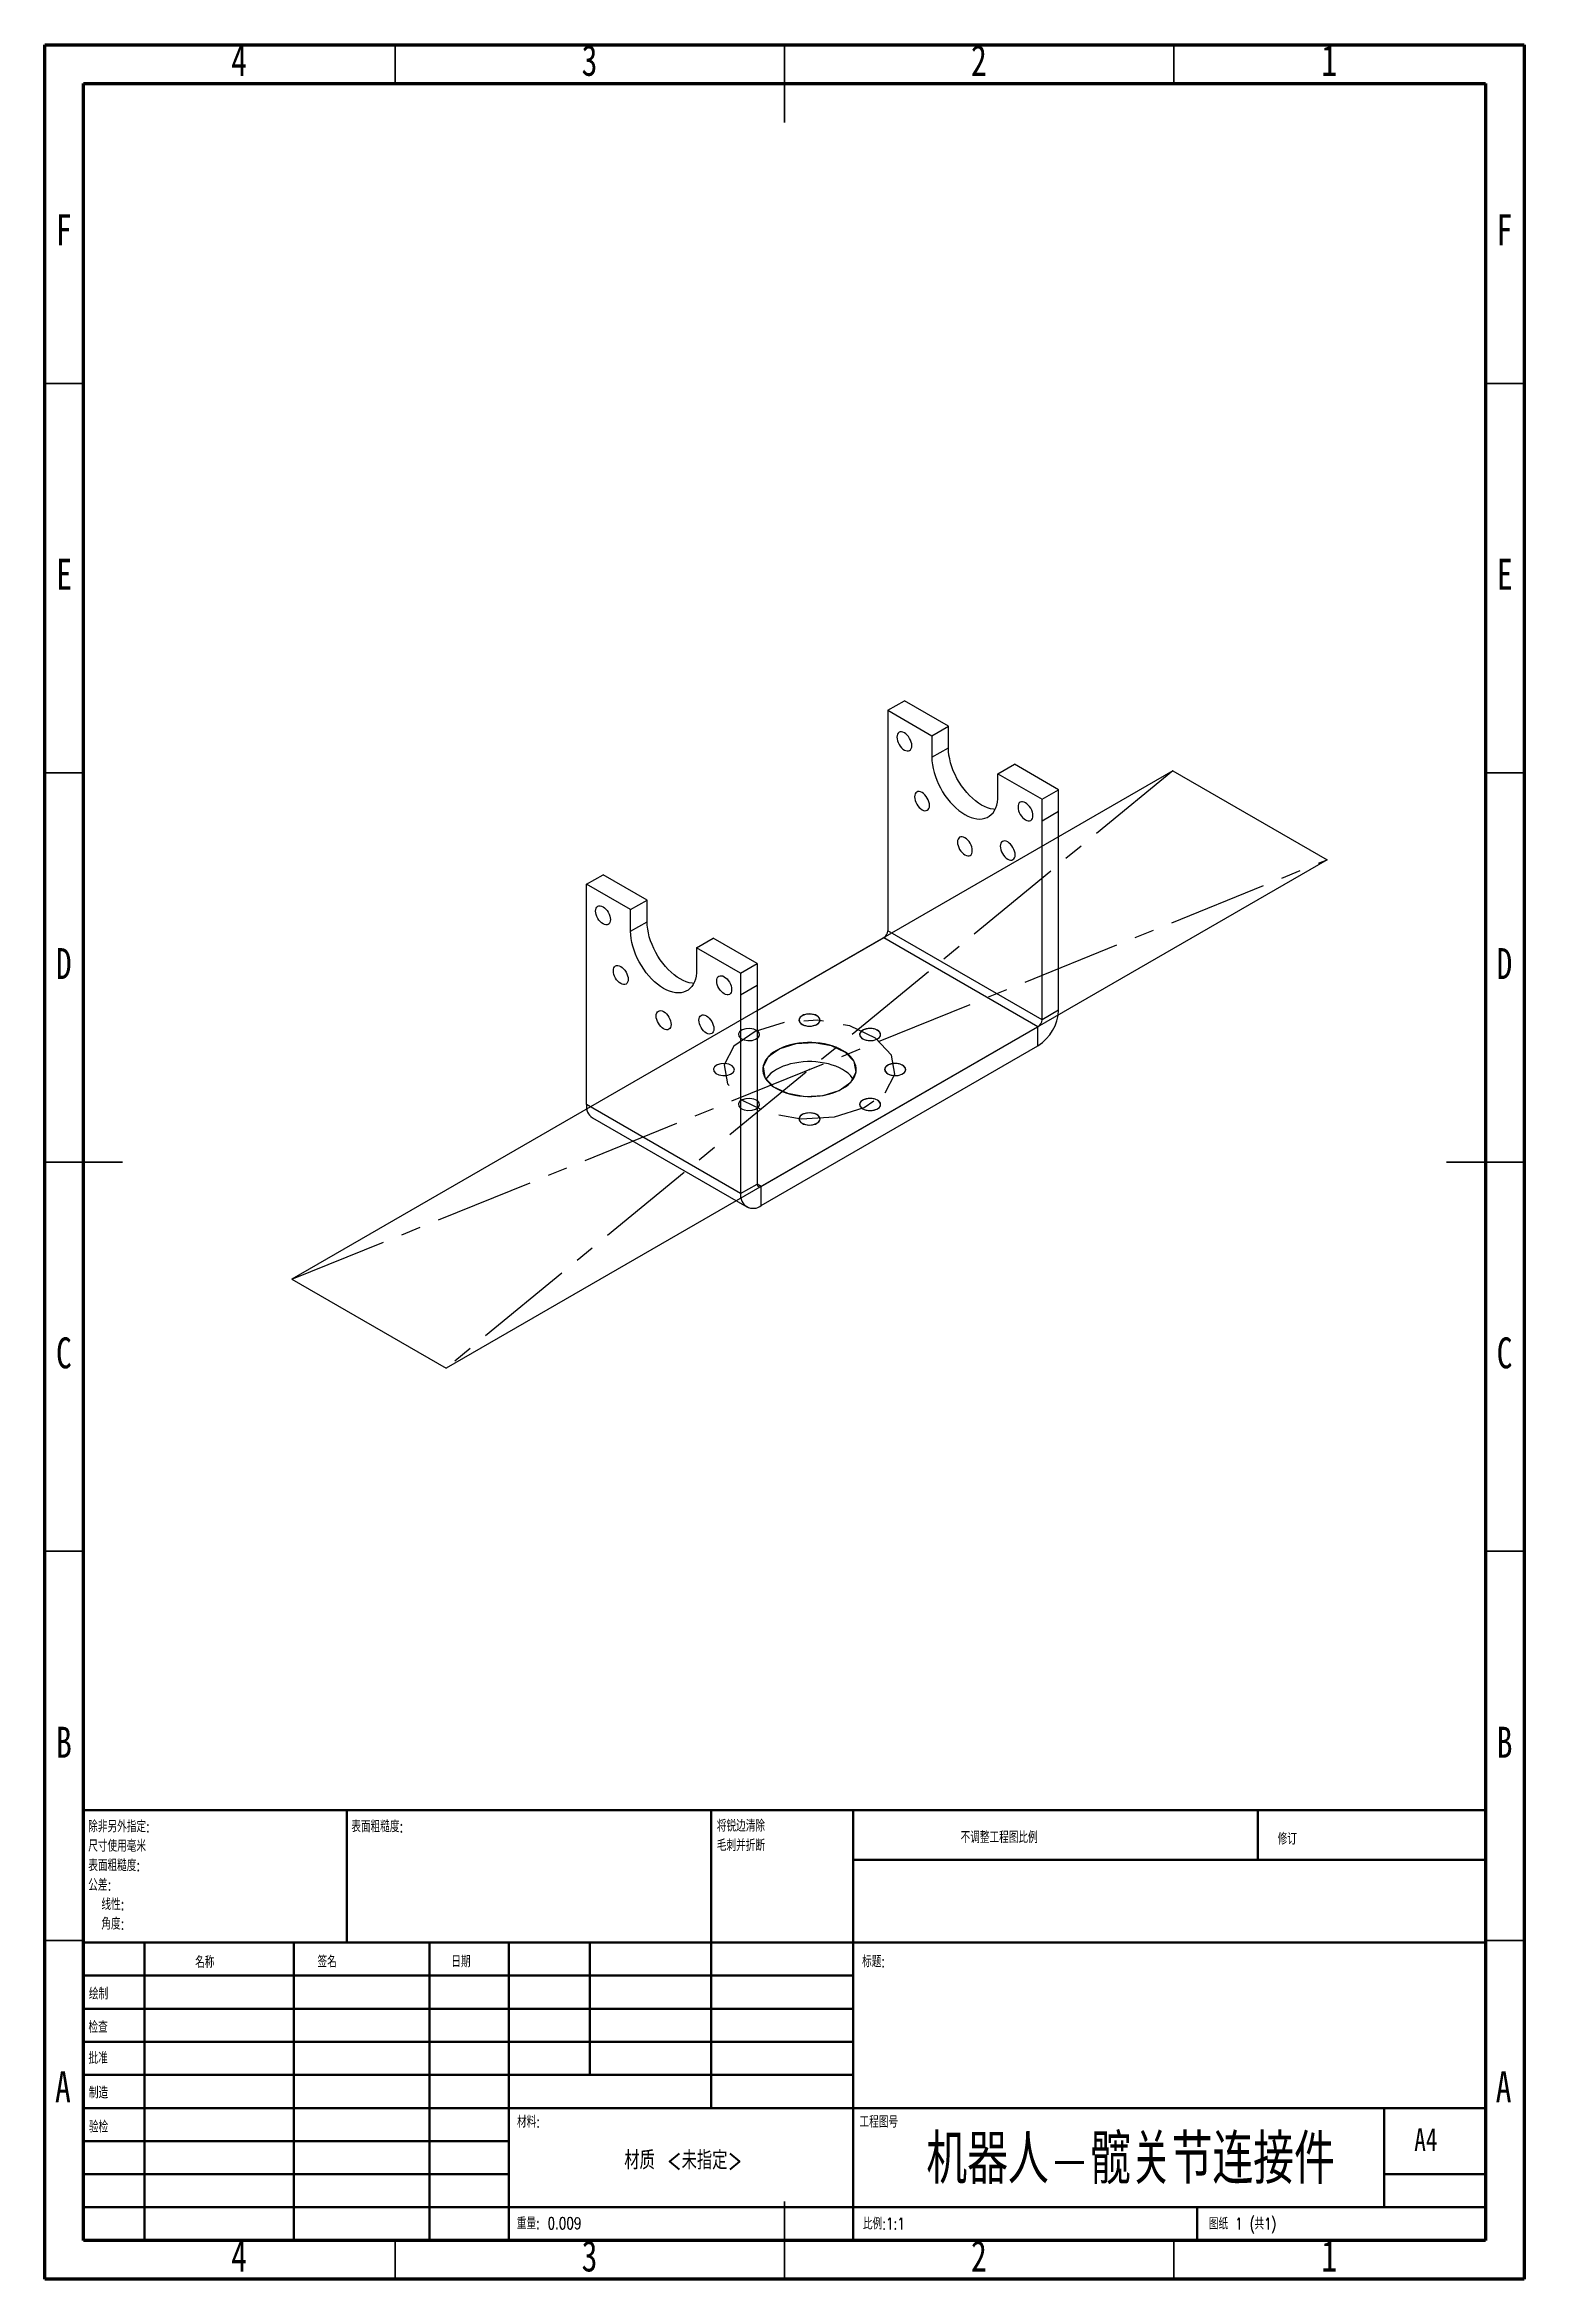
# Model space of a CAD drawing. Header units: millimetres. Extents: x 15 to 205, y 5 to 292.
import ezdxf

# ---------------------------------------------------------------- set-up
doc = ezdxf.new("R2010")
doc.units = ezdxf.units.MM
doc.header["$PDSIZE"] = -1
doc.linetypes.add('CENTERX2', pattern=[20.32, 12.7, -2.54, 2.54, -2.54])
doc.styles.add('SLDTEXTSTYLE0', font='TXT', dxfattribs={"width": 0.75})
doc.styles.add('SLDTEXTSTYLE1', font='TXT', dxfattribs={"width": 0.75, "bigfont": 'bigfont'})
doc.styles.add('SLDTEXTSTYLE2', font='TXT', dxfattribs={"width": 0.694444, "bigfont": 'bigfont'})

# ---------------------------------------------------------------- blocks, each defined once
blk = doc.blocks.new('SW_NOTE_0')
at = {"color": 0, "linetype": 'Continuous', "lineweight": 0, "char_height": 1.5, "attachment_point": 1, "style": 'SLDTEXTSTYLE1'}
for s, insert in [('\\M+18F9C\\M+194F1另\\M+18A4F\\M+18E77\\M+192E8:', (0, 1.93)), ('\\M+18EDA\\M+190A1\\M+18E67\\M+19770\\M+19F7C\\M+195C4', (0, -0.57)), ('\\M+1955C\\M+196CA\\M+19165糙\\M+19378:', (0, -3.07)), ('\\M+18CF6\\M+18DB7:', (0, -5.57)), ('线\\M+190AB:', (1.69, -8.07)), ('\\M+18A70\\M+19378:', (1.69, -10.57))]:
    blk.add_mtext(s, dxfattribs=dict(at, insert=insert))
blk = doc.blocks.new('SW_NOTE_1')
at = {"color": 0, "linetype": 'Continuous', "lineweight": 0, "char_height": 1.5, "attachment_point": 1, "style": 'SLDTEXTSTYLE1'}
for s, insert in [('\\M+18FAB锐边\\M+190B4\\M+18F9C', (0, 1.93)), ('\\M+196D1\\M+18E68\\M+19BF3\\M+190DC\\M+19266', (0, -0.57))]:
    blk.add_mtext(s, dxfattribs=dict(at, insert=insert))

msp = doc.modelspace()

# ---------------------------------------------------------------- linework, layer by layer
at = {"color": 7, "linetype": 'Continuous', "lineweight": 70}
for p, q in [((15, 5), (15, 292)), ((15, 292), (205, 292)), ((205, 292), (205, 5)), ((20, 10), (20, 287)), ((20, 287), (200, 287)), ((200, 287), (200, 10)), ((200, 10), (20, 10)), ((205, 5), (15, 5))]:
    msp.add_line(p, q, dxfattribs=at)
at = {"color": 7, "linetype": 'Continuous', "lineweight": 35}
for p, q in [((60, 287), (60, 292)), ((110, 292), (110, 282)), ((110, 287), (110, 292)), ((160, 287), (160, 292)), ((20, 248.5), (15, 248.5)), ((200, 248.5), (205, 248.5)), ((20, 198.5), (15, 198.5)), ((200, 198.5), (205, 198.5)), ((15, 148.5), (25, 148.5)), ((20, 148.5), (15, 148.5)), ((205, 148.5), (195, 148.5)), ((200, 148.5), (205, 148.5)), ((20, 98.5), (15, 98.5)), ((200, 98.5), (205, 98.5)), ((20, 48.5), (15, 48.5)), ((200, 48.5), (205, 48.5)), ((110, 5), (110, 15)), ((60, 10), (60, 5)), ((110, 10), (110, 5)), ((160, 10), (160, 5))]:
    msp.add_line(p, q, dxfattribs=at)
at = {"color": 7, "linetype": 'Continuous', "lineweight": 25}
for p, q in [((123.27, 206.52), (125.39, 207.74)), ((131.05, 204.48), (125.39, 207.74)), ((123.27, 206.52), (123.27, 203.74)), ((123.27, 206.52), (128.93, 203.25)), ((128.93, 203.25), (131.05, 204.48)), ((131.05, 201.7), (131.05, 204.48)), ((123.27, 203.74), (123.27, 178.21)), ((128.93, 203.25), (128.93, 200.48)), ((128.93, 200.48), (131.05, 201.7)), ((137.41, 198.35), (139.53, 199.58)), ((137.41, 198.35), (143.07, 195.09)), ((137.41, 195.58), (137.41, 198.35)), ((145.19, 196.31), (139.53, 199.58)), ((143.07, 195.09), (145.19, 196.31)), ((145.19, 193.54), (145.19, 196.31)), ((143.07, 192.31), (143.07, 195.09)), ((143.07, 192.31), (145.19, 193.54)), ((143.07, 166.78), (143.07, 192.31)), ((145.19, 168.01), (145.19, 193.54)), ((84.58, 184.18), (86.7, 185.4)), ((84.58, 181.4), (84.58, 184.18)), ((90.23, 180.91), (84.58, 184.18)), ((92.35, 182.14), (86.7, 185.4)), ((84.58, 155.88), (84.58, 181.4)), ((90.23, 180.91), (92.35, 182.14)), ((90.23, 178.14), (90.23, 180.91)), ((92.35, 179.36), (92.35, 182.14)), ((90.23, 178.14), (92.35, 179.36)), ((143.07, 166.78), (123.27, 178.21)), ((98.72, 176.02), (100.84, 177.24)), ((98.72, 176.02), (98.72, 173.24)), ((104.37, 172.75), (98.72, 176.02)), ((106.5, 173.98), (100.84, 177.24)), ((122.75, 177.31), (106.5, 167.93)), ((142.55, 165.88), (122.75, 177.31)), ((104.37, 172.75), (106.5, 173.98)), ((104.37, 172.75), (104.37, 169.97)), ((106.5, 173.98), (106.5, 171.2)), ((104.37, 169.97), (106.5, 171.2)), ((104.37, 169.97), (104.37, 144.45)), ((106.5, 171.2), (106.5, 145.67)), ((145.19, 168.01), (143.07, 166.78)), ((107.02, 145.37), (142.55, 165.88)), ((142.55, 163.43), (142.55, 165.88)), ((107.02, 142.92), (142.55, 163.43)), ((104.37, 144.45), (84.58, 155.88)), ((85.35, 154.17), (105.15, 142.74)), ((104.37, 144.45), (106.5, 145.67)), ((107.02, 145.37), (106.5, 145.67)), ((107.02, 142.92), (107.02, 145.37))]:
    msp.add_line(p, q, dxfattribs=at)
at = {"color": 7, "linetype": 'Continuous'}
for p, q in [((159.88, 198.75), (46.75, 133.44)), ((159.88, 198.75), (179.68, 187.32)), ((179.68, 187.32), (66.54, 122.01)), ((46.75, 133.44), (66.54, 122.01))]:
    msp.add_line(p, q, dxfattribs=at)
at = {"color": 7, "linetype": 'CENTERX2'}
for p, q in [((159.88, 198.75), (66.54, 122.01)), ((46.75, 133.44), (179.68, 187.32))]:
    msp.add_line(p, q, dxfattribs=at)
at = {"color": 7, "linetype": 'Continuous', "lineweight": 50}
for p, q in [((20, 65.25), (200, 65.25)), ((20, 65.25), (20, 10)), ((53.8, 48.25), (53.8, 65.25)), ((100.6, 65.25), (100.6, 27)), ((118.8, 65.25), (118.8, 10)), ((170.8, 58.88), (170.8, 65.25)), ((200, 58.88), (118.8, 58.88)), ((200, 48.25), (20, 48.25)), ((27.8, 48.25), (27.8, 10)), ((46.99, 48.25), (46.99, 10)), ((64.4, 48.25), (64.4, 10)), ((74.6, 10), (74.6, 48.25)), ((85, 31.25), (85, 48.25)), ((118.8, 44), (20, 44)), ((118.8, 39.75), (20, 39.75)), ((118.8, 35.5), (20, 35.5)), ((118.8, 31.25), (20, 31.25)), ((74.6, 27), (20, 27)), ((74.6, 27), (200, 27)), ((187, 14.25), (187, 27)), ((74.6, 22.75), (20, 22.75)), ((74.6, 18.5), (20, 18.5)), ((200, 18.5), (187, 18.5)), ((20, 14.25), (200, 14.25)), ((163, 10), (163, 14.25))]:
    msp.add_line(p, q, dxfattribs=at)
at = {"color": 7, "linetype": 'Continuous', "lineweight": 25, "flags": 128}
for points in [[(125.39, 201.41), (125.58, 201.33), (125.76, 201.29), (125.92, 201.29), (126.06, 201.35), (126.18, 201.45), (126.27, 201.59), (126.33, 201.76), (126.34, 201.97), (126.33, 202.19), (126.27, 202.43), (126.18, 202.67), (126.06, 202.91), (125.92, 203.13), (125.76, 203.32), (125.58, 203.49), (125.39, 203.62), (125.2, 203.7), (125.02, 203.75), (124.86, 203.74), (124.71, 203.69), (124.6, 203.59), (124.51, 203.45), (124.45, 203.27), (124.44, 203.07), (124.45, 202.84), (124.51, 202.6), (124.6, 202.36), (124.71, 202.13), (124.86, 201.91), (125.02, 201.71), (125.2, 201.54), (125.39, 201.41)], [(137.03, 193.78), (136.82, 193.8), (136.45, 193.87), (136.07, 193.98), (135.68, 194.15), (135.29, 194.35), (134.9, 194.6), (134.51, 194.88), (134.13, 195.21), (133.76, 195.57), (133.4, 195.96), (133.06, 196.37), (132.73, 196.82), (132.43, 197.28), (132.15, 197.76), (131.9, 198.25), (131.68, 198.75), (131.49, 199.26), (131.33, 199.76), (131.21, 200.27), (131.12, 200.76), (131.06, 201.24), (131.05, 201.7)], [(128.93, 200.48), (128.94, 200.01), (129, 199.53), (129.09, 199.04), (129.21, 198.54), (129.37, 198.03), (129.56, 197.53), (129.78, 197.03), (130.03, 196.54), (130.31, 196.06), (130.61, 195.59), (130.93, 195.15), (131.28, 194.73), (131.64, 194.34), (132.01, 193.98), (132.39, 193.66), (132.78, 193.37), (133.17, 193.13), (133.56, 192.92), (133.95, 192.76), (134.33, 192.64), (134.7, 192.57), (135.06, 192.55), (135.4, 192.57), (135.72, 192.64), (136.03, 192.76), (136.3, 192.92), (136.55, 193.12), (136.78, 193.36), (136.97, 193.65), (137.12, 193.97), (137.25, 194.33), (137.34, 194.72), (137.39, 195.14), (137.41, 195.58)], [(127.67, 193.75), (127.85, 193.66), (128.03, 193.62), (128.2, 193.63), (128.34, 193.68), (128.46, 193.78), (128.55, 193.92), (128.6, 194.09), (128.62, 194.3), (128.6, 194.52), (128.55, 194.76), (128.46, 195), (128.34, 195.24), (128.2, 195.46), (128.03, 195.66), (127.85, 195.82), (127.67, 195.95), (127.48, 196.04), (127.3, 196.08), (127.14, 196.07), (126.99, 196.02), (126.87, 195.92), (126.79, 195.78), (126.73, 195.61), (126.71, 195.4), (126.73, 195.18), (126.79, 194.94), (126.87, 194.7), (126.99, 194.46), (127.14, 194.24), (127.3, 194.04), (127.48, 193.88), (127.67, 193.75)], [(140.95, 192.43), (141.13, 192.35), (141.31, 192.31), (141.48, 192.31), (141.62, 192.37), (141.74, 192.47), (141.83, 192.6), (141.88, 192.78), (141.9, 192.98), (141.88, 193.21), (141.83, 193.45), (141.74, 193.69), (141.62, 193.93), (141.48, 194.15), (141.31, 194.34), (141.13, 194.51), (140.95, 194.64), (140.76, 194.72), (140.58, 194.77), (140.42, 194.76), (140.27, 194.7), (140.15, 194.61), (140.06, 194.47), (140.01, 194.29), (139.99, 194.09), (140.01, 193.86), (140.06, 193.62), (140.15, 193.38), (140.27, 193.15), (140.42, 192.93), (140.58, 192.73), (140.76, 192.56), (140.95, 192.43)], [(133.17, 187.94), (133.35, 187.86), (133.53, 187.81), (133.7, 187.82), (133.84, 187.87), (133.96, 187.97), (134.05, 188.11), (134.1, 188.29), (134.12, 188.49), (134.1, 188.72), (134.05, 188.96), (133.96, 189.2), (133.84, 189.43), (133.7, 189.65), (133.53, 189.85), (133.35, 190.02), (133.17, 190.15), (132.98, 190.23), (132.8, 190.27), (132.64, 190.27), (132.49, 190.21), (132.37, 190.11), (132.29, 189.98), (132.23, 189.8), (132.21, 189.6), (132.23, 189.37), (132.29, 189.13), (132.37, 188.89), (132.49, 188.65), (132.64, 188.43), (132.8, 188.24), (132.98, 188.07), (133.17, 187.94)], [(138.67, 187.4), (138.85, 187.31), (139.03, 187.27), (139.2, 187.28), (139.34, 187.33), (139.46, 187.43), (139.55, 187.57), (139.6, 187.74), (139.62, 187.95), (139.6, 188.17), (139.55, 188.41), (139.46, 188.65), (139.34, 188.89), (139.2, 189.11), (139.03, 189.31), (138.85, 189.47), (138.67, 189.6), (138.48, 189.69), (138.3, 189.73), (138.14, 189.72), (137.99, 189.67), (137.87, 189.57), (137.79, 189.43), (137.73, 189.26), (137.71, 189.05), (137.73, 188.83), (137.79, 188.59), (137.87, 188.35), (137.99, 188.11), (138.14, 187.89), (138.3, 187.69), (138.48, 187.53), (138.67, 187.4)], [(86.7, 181.28), (86.88, 181.15), (87.06, 180.99), (87.23, 180.79), (87.37, 180.57), (87.49, 180.33), (87.58, 180.09), (87.63, 179.85), (87.65, 179.63), (87.63, 179.42), (87.58, 179.25), (87.49, 179.11), (87.37, 179.01), (87.23, 178.96), (87.06, 178.95), (86.88, 178.99), (86.7, 179.08), (86.51, 179.21), (86.33, 179.37), (86.17, 179.57), (86.02, 179.79), (85.9, 180.03), (85.81, 180.27), (85.76, 180.5), (85.74, 180.73), (85.76, 180.93), (85.81, 181.11), (85.9, 181.25), (86.02, 181.35), (86.17, 181.4), (86.33, 181.41), (86.51, 181.37), (86.7, 181.28)], [(98.72, 173.24), (98.7, 172.8), (98.65, 172.38), (98.56, 171.99), (98.43, 171.64), (98.27, 171.31), (98.08, 171.03), (97.86, 170.78), (97.61, 170.58), (97.33, 170.42), (97.03, 170.3), (96.71, 170.23), (96.37, 170.21), (96.01, 170.24), (95.64, 170.31), (95.25, 170.42), (94.87, 170.58), (94.48, 170.79), (94.08, 171.04), (93.7, 171.32), (93.31, 171.65), (92.94, 172.01), (92.58, 172.4), (92.24, 172.81), (91.92, 173.26), (91.62, 173.72), (91.34, 174.2), (91.09, 174.69), (90.87, 175.19), (90.68, 175.7), (90.52, 176.2), (90.39, 176.7), (90.3, 177.2), (90.25, 177.68), (90.23, 178.14)], [(98.34, 171.44), (98.13, 171.46), (97.76, 171.53), (97.38, 171.65), (96.99, 171.81), (96.6, 172.01), (96.2, 172.26), (95.82, 172.55), (95.44, 172.87), (95.06, 173.23), (94.71, 173.62), (94.36, 174.04), (94.04, 174.48), (93.74, 174.94), (93.46, 175.42), (93.21, 175.92), (92.99, 176.42), (92.8, 176.92), (92.64, 177.43), (92.52, 177.93), (92.43, 178.42), (92.37, 178.9), (92.35, 179.36)], [(88.98, 173.62), (89.16, 173.49), (89.34, 173.32), (89.51, 173.12), (89.65, 172.9), (89.77, 172.67), (89.86, 172.43), (89.91, 172.19), (89.93, 171.96), (89.91, 171.76), (89.86, 171.58), (89.77, 171.44), (89.65, 171.34), (89.51, 171.29), (89.34, 171.28), (89.16, 171.32), (88.98, 171.41), (88.79, 171.54), (88.61, 171.71), (88.44, 171.9), (88.3, 172.12), (88.18, 172.36), (88.09, 172.6), (88.04, 172.84), (88.02, 173.06), (88.04, 173.27), (88.09, 173.44), (88.18, 173.58), (88.3, 173.68), (88.44, 173.74), (88.61, 173.74), (88.79, 173.7), (88.98, 173.62)], [(102.25, 172.3), (102.44, 172.17), (102.62, 172.01), (102.78, 171.81), (102.93, 171.59), (103.05, 171.35), (103.14, 171.11), (103.19, 170.87), (103.21, 170.65), (103.19, 170.44), (103.14, 170.27), (103.05, 170.13), (102.93, 170.03), (102.78, 169.98), (102.62, 169.97), (102.44, 170.01), (102.25, 170.1), (102.07, 170.23), (101.89, 170.39), (101.72, 170.59), (101.58, 170.81), (101.46, 171.04), (101.37, 171.29), (101.32, 171.52), (101.3, 171.75), (101.32, 171.95), (101.37, 172.13), (101.46, 172.27), (101.58, 172.37), (101.72, 172.42), (101.89, 172.43), (102.07, 172.39), (102.25, 172.3)], [(94.48, 167.81), (94.66, 167.68), (94.84, 167.51), (95.01, 167.32), (95.15, 167.1), (95.27, 166.86), (95.36, 166.62), (95.41, 166.38), (95.43, 166.16), (95.41, 165.95), (95.36, 165.78), (95.27, 165.64), (95.15, 165.54), (95.01, 165.48), (94.84, 165.48), (94.66, 165.52), (94.48, 165.6), (94.29, 165.73), (94.11, 165.9), (93.94, 166.1), (93.8, 166.32), (93.68, 166.55), (93.59, 166.79), (93.54, 167.03), (93.52, 167.26), (93.54, 167.46), (93.59, 167.64), (93.68, 167.78), (93.8, 167.88), (93.94, 167.93), (94.11, 167.94), (94.29, 167.9), (94.48, 167.81)], [(99.98, 167.27), (100.16, 167.14), (100.34, 166.97), (100.51, 166.77), (100.65, 166.55), (100.77, 166.32), (100.86, 166.08), (100.91, 165.84), (100.93, 165.61), (100.91, 165.41), (100.86, 165.23), (100.77, 165.09), (100.65, 164.99), (100.51, 164.94), (100.34, 164.93), (100.16, 164.97), (99.98, 165.06), (99.79, 165.19), (99.61, 165.36), (99.44, 165.55), (99.3, 165.77), (99.18, 166.01), (99.09, 166.25), (99.04, 166.49), (99.02, 166.71), (99.04, 166.92), (99.09, 167.09), (99.18, 167.23), (99.3, 167.33), (99.44, 167.39), (99.61, 167.39), (99.79, 167.35), (99.98, 167.27)], [(112.26, 166.18), (112.46, 166.08), (112.7, 166.01), (112.95, 165.96), (113.21, 165.95), (113.48, 165.96), (113.73, 166.01), (113.96, 166.08), (114.17, 166.18), (114.34, 166.29), (114.46, 166.43), (114.54, 166.58), (114.56, 166.73), (114.54, 166.88), (114.46, 167.03), (114.34, 167.16), (114.17, 167.28), (113.96, 167.38), (113.73, 167.45), (113.48, 167.49), (113.21, 167.51), (112.95, 167.49), (112.7, 167.45), (112.46, 167.38), (112.26, 167.28), (112.09, 167.16), (111.97, 167.03), (111.89, 166.88), (111.86, 166.73), (111.89, 166.58), (111.97, 166.43), (112.09, 166.29), (112.26, 166.18)], [(108.97, 157.93), (109.38, 157.71), (109.82, 157.52), (110.29, 157.35), (110.79, 157.21), (111.31, 157.09), (111.84, 157.01), (112.38, 156.95), (112.94, 156.92), (113.49, 156.92), (114.04, 156.95), (114.59, 157.01), (115.12, 157.09), (115.64, 157.21), (116.13, 157.35), (116.6, 157.52), (117.05, 157.71), (117.46, 157.93), (117.83, 158.16), (118.16, 158.42), (118.46, 158.69), (118.7, 158.98), (118.9, 159.28), (119.05, 159.58), (119.16, 159.9), (119.21, 160.22), (119.21, 160.54), (119.16, 160.86), (119.05, 161.17), (118.9, 161.48), (118.7, 161.78), (118.46, 162.06), (118.16, 162.33), (117.83, 162.59), (117.46, 162.83), (117.05, 163.04), (116.6, 163.23), (116.13, 163.4), (115.64, 163.55), (115.12, 163.66), (114.59, 163.75), (114.04, 163.81), (113.49, 163.84), (112.94, 163.84), (112.38, 163.81), (111.84, 163.75), (111.31, 163.66), (110.79, 163.55), (110.29, 163.4), (109.82, 163.23), (109.38, 163.04), (108.97, 162.83), (108.6, 162.59), (108.26, 162.33), (107.97, 162.06), (107.72, 161.78), (107.52, 161.48), (107.37, 161.17), (107.27, 160.86), (107.22, 160.54), (107.22, 160.22), (107.27, 159.9), (107.37, 159.58), (107.52, 159.28), (107.72, 158.98), (107.97, 158.69), (108.26, 158.42), (108.6, 158.16), (108.97, 157.93)], [(120.04, 164.32), (120.24, 164.22), (120.47, 164.15), (120.73, 164.1), (120.99, 164.09), (121.25, 164.1), (121.51, 164.15), (121.74, 164.22), (121.95, 164.32), (122.11, 164.43), (122.24, 164.57), (122.32, 164.72), (122.34, 164.87), (122.32, 165.02), (122.24, 165.17), (122.11, 165.3), (121.95, 165.42), (121.74, 165.52), (121.51, 165.59), (121.25, 165.63), (120.99, 165.65), (120.73, 165.63), (120.47, 165.59), (120.24, 165.52), (120.04, 165.42), (119.87, 165.3), (119.74, 165.17), (119.67, 165.02), (119.64, 164.87), (119.67, 164.72), (119.74, 164.57), (119.87, 164.43), (120.04, 164.32)], [(118.83, 159.15), (118.7, 159.33), (118.46, 159.61), (118.16, 159.89), (117.83, 160.14), (117.46, 160.38), (117.05, 160.59), (116.6, 160.79), (116.13, 160.95), (115.64, 161.1), (115.12, 161.21), (114.59, 161.3), (114.04, 161.36), (113.49, 161.39), (112.94, 161.39), (112.38, 161.36), (111.84, 161.3), (111.31, 161.21), (110.79, 161.1), (110.29, 160.95), (109.82, 160.79), (109.38, 160.59), (108.97, 160.38), (108.6, 160.14), (108.26, 159.89), (107.97, 159.61), (107.72, 159.33), (107.6, 159.15)], [(123.26, 159.83), (123.46, 159.73), (123.7, 159.66), (123.95, 159.61), (124.21, 159.6), (124.48, 159.61), (124.73, 159.66), (124.96, 159.73), (125.17, 159.83), (125.34, 159.94), (125.46, 160.08), (125.54, 160.23), (125.56, 160.38), (125.54, 160.53), (125.46, 160.68), (125.34, 160.81), (125.17, 160.93), (124.96, 161.03), (124.73, 161.1), (124.48, 161.14), (124.21, 161.16), (123.95, 161.14), (123.7, 161.1), (123.46, 161.03), (123.26, 160.93), (123.09, 160.81), (122.97, 160.68), (122.89, 160.53), (122.86, 160.38), (122.89, 160.23), (122.97, 160.08), (123.09, 159.94), (123.26, 159.83)], [(120.04, 155.34), (120.24, 155.24), (120.47, 155.17), (120.73, 155.12), (120.99, 155.11), (121.25, 155.12), (121.51, 155.17), (121.74, 155.24), (121.95, 155.34), (122.11, 155.45), (122.24, 155.59), (122.32, 155.73), (122.34, 155.89), (122.32, 156.04), (122.24, 156.19), (122.11, 156.32), (121.95, 156.44), (121.74, 156.53), (121.51, 156.61), (121.25, 156.65), (120.99, 156.67), (120.73, 156.65), (120.47, 156.61), (120.24, 156.53), (120.04, 156.44), (119.87, 156.32), (119.74, 156.19), (119.67, 156.04), (119.64, 155.89), (119.67, 155.73), (119.74, 155.59), (119.87, 155.45), (120.04, 155.34)], [(112.26, 153.48), (112.46, 153.38), (112.7, 153.31), (112.95, 153.26), (113.21, 153.25), (113.48, 153.26), (113.73, 153.31), (113.96, 153.38), (114.17, 153.48), (114.34, 153.59), (114.46, 153.73), (114.54, 153.87), (114.56, 154.03), (114.54, 154.18), (114.46, 154.33), (114.34, 154.46), (114.17, 154.58), (113.96, 154.68), (113.73, 154.75), (113.48, 154.79), (113.21, 154.81), (112.95, 154.79), (112.7, 154.75), (112.46, 154.68), (112.26, 154.58), (112.09, 154.46), (111.97, 154.33), (111.89, 154.18), (111.86, 154.03), (111.89, 153.87), (111.97, 153.73), (112.09, 153.59), (112.26, 153.48)]]:
    msp.add_lwpolyline(points, dxfattribs=at)
at = {"color": 7, "linetype": 'CENTERX2', "flags": 128}
msp.add_lwpolyline([(122.93, 157.4), (124.16, 159.77), (123.73, 162.23), (121.7, 164.42), (118.38, 165.98), (114.27, 166.7), (110, 166.45), (106.22, 165.28), (103.5, 163.36), (102.26, 160.99), (102.69, 158.52), (104.73, 156.34), (108.05, 154.77), (112.16, 154.06), (116.43, 154.3), (120.21, 155.48), (122.93, 157.4)], dxfattribs=at)
at = {"color": 7, "linetype": 'Continuous', "flags": 128}
for points in [[(114.5, 166.96), (114.26, 167.22), (113.85, 167.42), (113.34, 167.5), (112.82, 167.47), (112.35, 167.33), (112.02, 167.09), (111.87, 166.8), (111.92, 166.5), (112.17, 166.23), (112.58, 166.04), (113.08, 165.95), (113.61, 165.98), (114.07, 166.13), (114.41, 166.36), (114.56, 166.65), (114.5, 166.96)], [(106.07, 165.56), (105.56, 165.64), (105.04, 165.61), (104.58, 165.47), (104.24, 165.23), (104.09, 164.94), (104.14, 164.64), (104.39, 164.37), (104.8, 164.18), (105.31, 164.09), (105.83, 164.12), (106.29, 164.27), (106.63, 164.5), (106.78, 164.79), (106.73, 165.1), (106.48, 165.36), (106.07, 165.56)], [(118.51, 158.75), (119.19, 160.05), (118.95, 161.39), (117.84, 162.58), (116.03, 163.44), (113.79, 163.82), (111.46, 163.69), (109.4, 163.05), (107.92, 162), (107.24, 160.71), (107.48, 159.36), (108.58, 158.17), (110.4, 157.32), (112.64, 156.93), (114.97, 157.06), (117.03, 157.7), (118.51, 158.75)], [(122.18, 164.5), (122.34, 164.79), (122.28, 165.1), (122.03, 165.36), (121.63, 165.56), (121.12, 165.64), (120.6, 165.61), (120.13, 165.47), (119.8, 165.23), (119.65, 164.94), (119.7, 164.64), (119.95, 164.37), (120.36, 164.18), (120.86, 164.09), (121.39, 164.12), (121.85, 164.27), (122.18, 164.5)], [(101.82, 161.12), (101.35, 160.98), (101.02, 160.74), (100.87, 160.45), (100.92, 160.15), (101.17, 159.88), (101.58, 159.69), (102.08, 159.6), (102.61, 159.63), (103.07, 159.78), (103.41, 160.01), (103.56, 160.3), (103.5, 160.61), (103.26, 160.87), (102.85, 161.07), (102.34, 161.15), (101.82, 161.12)], [(124.61, 159.63), (125.07, 159.78), (125.41, 160.01), (125.56, 160.3), (125.5, 160.61), (125.26, 160.87), (124.85, 161.07), (124.34, 161.15), (123.82, 161.12), (123.35, 160.98), (123.02, 160.74), (122.87, 160.45), (122.92, 160.15), (123.17, 159.88), (123.58, 159.69), (124.08, 159.6), (124.61, 159.63)], [(104.24, 156.25), (104.09, 155.96), (104.14, 155.66), (104.39, 155.39), (104.8, 155.2), (105.31, 155.11), (105.83, 155.14), (106.29, 155.29), (106.63, 155.52), (106.78, 155.81), (106.73, 156.11), (106.48, 156.38), (106.07, 156.58), (105.56, 156.66), (105.04, 156.63), (104.58, 156.49), (104.24, 156.25)], [(120.36, 155.2), (120.86, 155.11), (121.39, 155.14), (121.85, 155.29), (122.18, 155.52), (122.34, 155.81), (122.28, 156.11), (122.03, 156.38), (121.63, 156.58), (121.12, 156.66), (120.6, 156.63), (120.13, 156.49), (119.8, 156.25), (119.65, 155.96), (119.7, 155.66), (119.95, 155.39), (120.36, 155.2)], [(111.92, 153.8), (112.17, 153.53), (112.58, 153.34), (113.08, 153.25), (113.61, 153.28), (114.07, 153.43), (114.41, 153.66), (114.56, 153.95), (114.5, 154.25), (114.26, 154.52), (113.85, 154.72), (113.34, 154.8), (112.82, 154.77), (112.35, 154.63), (112.02, 154.39), (111.87, 154.1), (111.92, 153.8)]]:
    msp.add_lwpolyline(points, dxfattribs=at)
at = {"color": 7, "linetype": 'Continuous', "lineweight": 25}
for centre, radius, start, end in [((122.14, 178.26), 1.13, 302.6055, 357.3945), ((139.47, 168.26), 5.73, 302.5201, 357.4799), ((141.94, 166.83), 1.13, 302.6055, 357.3945), ((106.22, 164.87), 0.557, 300.1335, 59.8665), ((86.37, 155.66), 1.81, 173.1429, 235.545), ((106.22, 155.89), 0.557, 300.1335, 59.8665), ((105.99, 144.19), 1.64, 171.1366, 308.8526), ((106.81, 145.62), 0.322, 170.786, 309.2033)]:
    msp.add_arc(centre, radius, start, end, dxfattribs=at)
at = {"color": 7, "linetype": 'Continuous'}
msp.add_point((113.21, 160.38), dxfattribs=at)
msp.add_point((113.21, 160.38), dxfattribs=at)

# ---------------------------------------------------------------- block references
at = {"color": 7, "linetype": 'Continuous', "lineweight": 0}
for name, p in [('SW_NOTE_0', (20.59, 61.99)), ('SW_NOTE_1', (101.31, 62.07))]:
    msp.add_blockref(name, p, dxfattribs=at)

# ---------------------------------------------------------------- texts
for s, insert, char_height, attachment_point, style in [('4', (39.96, 291.97), 3.97, 2, 'SLDTEXTSTYLE0'), ('3', (84.96, 291.97), 3.97, 2, 'SLDTEXTSTYLE0'), ('2', (134.96, 291.97), 3.97, 2, 'SLDTEXTSTYLE0'), ('1', (179.96, 291.97), 3.97, 2, 'SLDTEXTSTYLE0'), ('F', (17.46, 270.22), 3.97, 2, 'SLDTEXTSTYLE0'), ('F', (202.46, 270.22), 3.97, 2, 'SLDTEXTSTYLE0'), ('E', (17.51, 225.97), 3.97, 2, 'SLDTEXTSTYLE0'), ('E', (202.51, 225.97), 3.97, 2, 'SLDTEXTSTYLE0'), ('D', (17.45, 175.97), 3.97, 2, 'SLDTEXTSTYLE0'), ('D', (202.45, 175.97), 3.97, 2, 'SLDTEXTSTYLE0'), ('C', (17.46, 125.97), 3.97, 2, 'SLDTEXTSTYLE0'), ('C', (202.46, 125.97), 3.97, 2, 'SLDTEXTSTYLE0'), ('B', (17.47, 75.97), 3.97, 2, 'SLDTEXTSTYLE0'), ('B', (202.47, 75.97), 3.97, 2, 'SLDTEXTSTYLE0'), ('\\M+1955C\\M+196CA\\M+19165糙\\M+19378:', (54.37, 63.92), 1.5, 1, 'SLDTEXTSTYLE1'), ('\\M+19573调\\M+190AE\\M+18D48\\M+192F6图\\M+194E4\\M+197E1', (132.61, 62.53), 1.5, 1, 'SLDTEXTSTYLE1'), ('\\M+18F43订', (173.33, 62.33), 1.5, 1, 'SLDTEXTSTYLE1'), ('\\M+196BC\\M+18FCC', (34.32, 46.5), 1.5, 1, 'SLDTEXTSTYLE1'), ('签\\M+196BC', (50.03, 46.56), 1.5, 1, 'SLDTEXTSTYLE1'), ('\\M+193FA\\M+18AFA', (67.21, 46.58), 1.5, 1, 'SLDTEXTSTYLE1'), ('标题:', (119.96, 46.58), 1.5, 1, 'SLDTEXTSTYLE1'), ('绘\\M+190A7', (20.68, 42.43), 1.5, 1, 'SLDTEXTSTYLE1'), ('检查', (20.62, 38.15), 1.5, 1, 'SLDTEXTSTYLE1'), ('A', (17.34, 31.72), 3.97, 2, 'SLDTEXTSTYLE0'), ('\\M+194E1\\M+18F79', (20.62, 34.18), 1.5, 1, 'SLDTEXTSTYLE1'), ('A', (202.34, 31.72), 3.97, 2, 'SLDTEXTSTYLE0'), ('\\M+190A7\\M+191A2', (20.68, 29.73), 1.5, 1, 'SLDTEXTSTYLE1'), ('\\M+18DDE\\M+197BF:', (75.65, 25.99), 1.5, 1, 'SLDTEXTSTYLE1'), ('\\M+18D48\\M+192F6图\\M+18D86', (119.63, 25.99), 1.5, 1, 'SLDTEXTSTYLE1'), ('验检', (20.68, 25.35), 1.5, 1, 'SLDTEXTSTYLE1'), ('\\M+18AF7\\M+18AED\\M+1906C-髋关节连\\M+190DA\\M+18C8F', (154.44, 23.61), 6.35, 2, 'SLDTEXTSTYLE1'), ('A4', (190.87, 24.41), 2.91, 1, 'SLDTEXTSTYLE0'), ('\\M+18DDE质 <\\M+196A2\\M+18E77\\M+192E8>', (96.97, 21.49), 2.3813, 2, 'SLDTEXTSTYLE1'), ('\\M+18F64\\M+197CA: 0.009', (75.62, 12.95), 1.4986, 1, 'SLDTEXTSTYLE1'), ('\\M+194E4\\M+197E1:1:1', (120.07, 12.9), 1.5, 1, 'SLDTEXTSTYLE1'), ('图纸 1 (\\M+18BA41)', (164.48, 12.9), 1.5, 1, 'SLDTEXTSTYLE2'), ('4', (39.96, 9.97), 3.97, 2, 'SLDTEXTSTYLE0'), ('3', (84.96, 9.97), 3.97, 2, 'SLDTEXTSTYLE0'), ('2', (134.96, 9.97), 3.97, 2, 'SLDTEXTSTYLE0'), ('1', (179.96, 9.97), 3.97, 2, 'SLDTEXTSTYLE0')]:
    msp.add_mtext(s, dxfattribs=dict(at, insert=insert, char_height=char_height, attachment_point=attachment_point, style=style))

doc.saveas('drawing.dxf')
